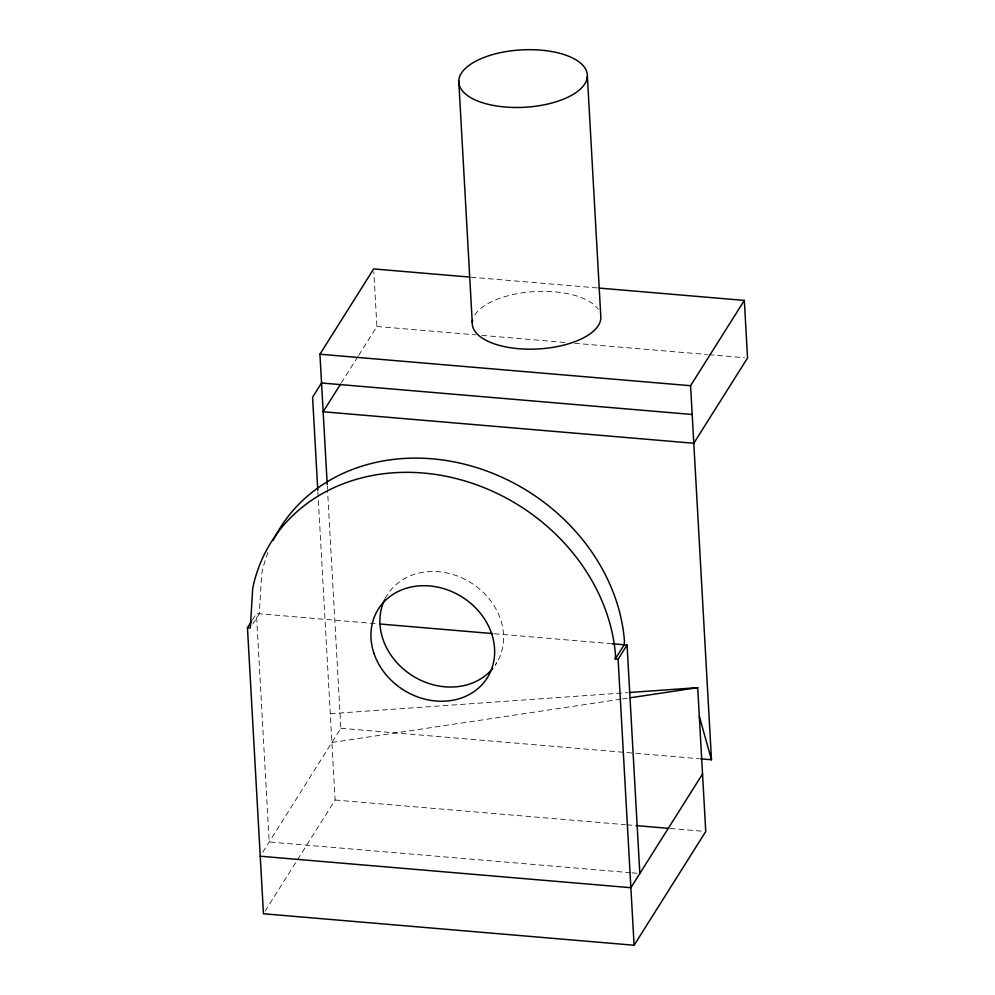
<?xml version="1.0" encoding="UTF-8"?>
<svg xmlns="http://www.w3.org/2000/svg" width="995" height="995" viewBox="0 0 995 995"><rect width="100%" height="100%" fill="white"/><g stroke="black" fill="none" stroke-linecap="round" stroke-linejoin="round"><path stroke-width="0.75" stroke-dasharray="4.97 3.73" d="M341.335 382.901L357.877 356.645M358.697 355.339L376.894 326.472L373.846 271.946M252.344 619.985L256.424 613.517L378.423 623.877M252.767 624.101L259.272 613.766L261.673 573.953A190.754 162.732 32.2 0 1 268.177 551.839M385.003 598.53L386.632 595.943A64.401 54.936 32.2 0 1 471.269 582.933A64.401 54.936 32.2 0 1 495.311 664.996M262.68 852.342L340.85 728.265L327.579 490.896M265.105 911.146L335.104 800.017L318.226 498.06M495.224 665.17L496.853 662.583M331.895 742.481L620.855 699.174M622.397 698.938L628.541 698.017M330.278 713.701L627.944 692.595M470.971 277.195L597.609 287.953M376.894 326.472L475.734 334.867M481.903 335.39L565.309 342.479M574.575 343.263L707.383 354.543M708.925 354.68L744.447 357.69M494.254 633.728L610.283 643.578M340.85 728.265L634.275 753.19M635.817 753.327L699.137 758.7M335.104 800.017L625.445 824.693M626.987 824.818L636.253 825.614M670.232 828.499L704.211 831.385M630.569 872.702L269.197 841.994L256.424 613.517M632.123 872.839L639.835 873.486M327.318 486.244L327.492 489.341M317.878 491.853L318.139 496.505M474.802 315.005A64.401 28.731 -3.2 0 1 536.492 291.485A64.401 28.731 -3.2 0 1 598.306 309.42"/><path stroke-width="1.49" d="M611.825 643.715L627.061 645.009L618.106 659.225L615.246 658.989L615.495 654.984A190.754 162.732 32.2 0 0 442.887 475.672A190.754 162.732 32.2 0 0 252.718 588.169L250.317 627.982L247.457 627.733L263.451 913.758L634.101 945.25L705.754 831.509L697.706 687.657L629.499 692.495M327.231 484.689L319.93 354.22L373.672 268.924L469.429 277.058M340.514 384.207L323.151 411.768L693.801 443.26L747.543 357.964L744.322 300.415L599.152 288.077M247.457 627.733L251.536 621.278M700.679 758.837L711.487 759.757L690.58 385.712L744.322 300.415M615.246 658.989L624.213 644.76L624.45 640.768A190.754 162.732 32.2 0 0 471.443 466.046A190.754 162.732 32.2 0 0 273.078 540.621M702.532 773.973L630.88 887.702L260.23 856.21M630.084 697.793L697.706 687.657M319.93 354.22L690.58 385.712M692.184 414.492L321.547 383L312.579 397.216L317.791 490.299M379.966 624.014L492.712 633.591M636.253 825.614L668.69 828.362M699.323 716.425L711.487 759.757M627.061 645.009L639.835 873.486M587.373 76.279A64.401 28.731 -3.2 0 1 489.776 104.686A64.401 28.731 -3.2 0 1 492.052 54.762A64.401 28.731 -3.2 0 1 587.373 76.279L600.88 317.965A64.401 28.731 -3.2 0 1 532.462 349.158A64.401 28.731 -3.2 0 1 472.625 320.029M618.106 659.225L634.101 945.25M458.757 80.869L472.264 322.542M492.712 668.453A64.401 54.936 32.2 0 1 412.204 675.58A64.401 54.936 32.2 0 1 384.605 599.736M373.946 653.305A64.401 54.936 32.2 0 0 478.744 687.881A64.401 54.936 32.2 0 0 445.66 589.251A64.401 54.936 32.2 0 0 373.946 653.305"/></g></svg>
